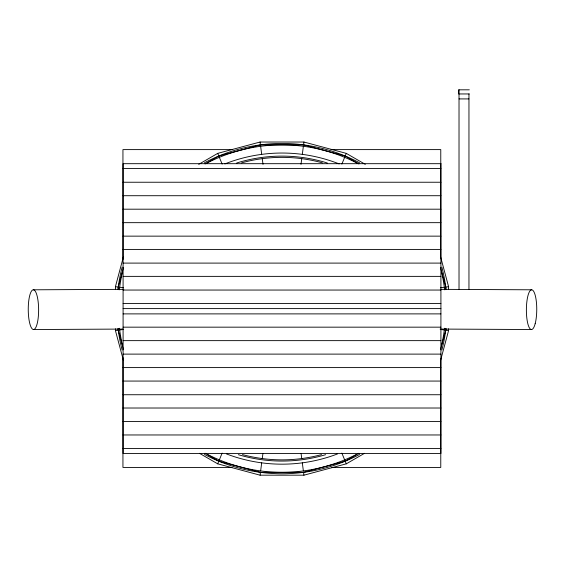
<?xml version="1.0" encoding="UTF-8"?>
<svg xmlns="http://www.w3.org/2000/svg" width="565" height="565" viewBox="0 0 565 565"><rect width="100%" height="100%" fill="white"/><g stroke="black" fill="none" stroke-linecap="round" stroke-linejoin="round"><path stroke-width="0.85" d="M199.473 453.307L217.702 463.83L260.07 475.186L260.444 472.347L303.56 472.347L345.201 461.188L358.916 453.271M260.635 470.928L261.694 462.848M262.245 458.688L262.902 453.702M300.997 164.344L301.759 158.518M302.31 154.358L303.37 146.286M358.916 163.942L345.201 156.025L303.56 144.866L303.935 142.027L260.07 142.027L217.702 153.376L198.711 164.344M115.422 289.308L115.422 286.674L123.368 257.019M118.262 289.69L118.262 287.048L123.495 267.499M440.502 349.707L445.743 330.165L445.743 328.399M440.41 361.042L448.582 330.532L448.582 328.781M217.702 463.83L222.144 453.116M341.86 164.097L344.933 156.682M345.201 156.025L346.296 153.376L365.294 164.344M205.081 163.942L218.803 156.025L260.444 144.866L303.56 144.866M260.07 475.186L303.935 475.186L346.296 463.83L364.531 453.307M115.422 328.781L115.422 330.532L118.262 330.165L123.495 349.707M119.681 329.974L123.594 329.459M440.41 287.747L444.323 287.232M440.502 267.499L445.743 287.048L448.582 286.674L448.582 289.308M33.335 289.803L123.792 289.344M33.533 329.529A19.867 5.184 89.7 0 0 37.876 299.711A19.867 5.184 89.7 0 0 28.893 299.761A19.867 5.184 89.7 0 0 33.533 329.529L123.114 329.077M469.317 89.814L458.66 89.814L458.66 93.952L469.317 93.952M459.02 98.917L468.957 98.917M232.695 149.605L122.944 149.605L122.944 259.349M331.026 149.605L440.771 149.605L440.771 258.473M123.092 168.568L440.912 168.568M123.092 182.241L440.912 182.241M123.092 195.716L440.912 195.716M123.092 209.191L440.912 209.191M123.092 222.666L440.912 222.666M123.092 236.142L440.912 236.142M123.092 249.419L440.912 249.419M123.092 263.099L440.912 263.099M123.092 276.37L440.912 276.37M123.092 290.05L440.912 290.05M123.092 303.525L440.912 303.525M123.092 308.603L440.912 308.603M123.092 313.886L440.912 313.886M123.092 327.163L440.912 327.163M123.092 340.639L440.912 340.639M123.092 354.114L440.912 354.114M123.092 367.589L440.912 367.589M123.092 381.064L440.912 381.064M123.092 394.737L440.912 394.737M123.092 408.015L440.912 408.015M123.092 421.49L440.912 421.49M123.092 434.965L440.912 434.965M123.092 448.441L440.912 448.441M231.968 467.425L122.944 467.425L122.944 357.68M331.902 467.425L440.771 467.425L440.771 358.408M440.333 289.344L531.665 289.803M440.135 329.07L531.467 329.529M115.422 286.674L118.262 287.048M119.681 287.232L123.594 287.747M440.41 329.459L444.323 329.974M445.743 330.165L448.582 330.532M303.935 142.027L346.296 153.376M260.444 472.347L218.803 461.188L205.081 453.271M217.702 153.376L222.144 164.097M341.86 453.116L346.296 463.83M440.41 256.171L448.582 286.674M115.422 330.532L123.368 360.195M260.07 142.027L261.694 154.358M262.245 158.518L263.007 164.344M301.103 453.702L301.759 458.688M302.31 462.848L303.37 470.928M303.56 472.347L303.935 475.186M468.957 93.952L468.957 289.428M459.02 89.814L459.02 93.126M459.02 93.952L459.02 289.428M445.743 287.048L445.743 289.69M118.262 328.399L118.262 330.165M444.542 328.258A163.723 163.723 0 0 1 441.724 344.579M356.529 454.38A163.723 163.723 0 0 1 207.475 454.38M122.28 344.579A163.723 163.723 0 0 1 119.462 328.258M119.363 289.817A163.723 163.723 0 0 1 122.28 272.634M206.698 163.229A163.723 163.723 0 0 1 357.306 163.229M441.724 272.634A163.723 163.723 0 0 1 444.641 289.817M445.962 328.427A165.157 165.157 0 0 1 441.865 350.06M359.538 454.43A165.157 165.157 0 0 1 204.466 454.43M122.139 350.06A165.157 165.157 0 0 1 118.043 328.427M117.937 289.647A165.157 165.157 0 0 1 122.139 267.146M204.466 162.784A165.157 165.157 0 0 1 359.538 162.784M441.865 267.146A165.157 165.157 0 0 1 446.068 289.647M321.577 454.585A151.243 151.243 0 0 1 242.427 454.585M241.573 162.861A151.243 151.243 0 0 1 322.424 162.861M325.645 454.677A152.472 152.472 0 0 1 238.331 454.677M236.664 163.01A152.472 152.472 0 0 1 327.319 163.01M337.538 453.921A155.566 155.566 0 0 1 226.459 453.921M224.856 163.914A155.566 155.566 0 0 1 339.148 163.914M440.912 163.688L123.092 163.688L123.092 453.526L440.912 453.526L440.912 163.688M535.161 323.731A19.867 5.184 -89.7 0 0 533.007 290.488A19.867 5.184 -89.7 0 0 526.531 314.783A19.867 5.184 -89.7 0 0 535.161 323.731"/></g></svg>
